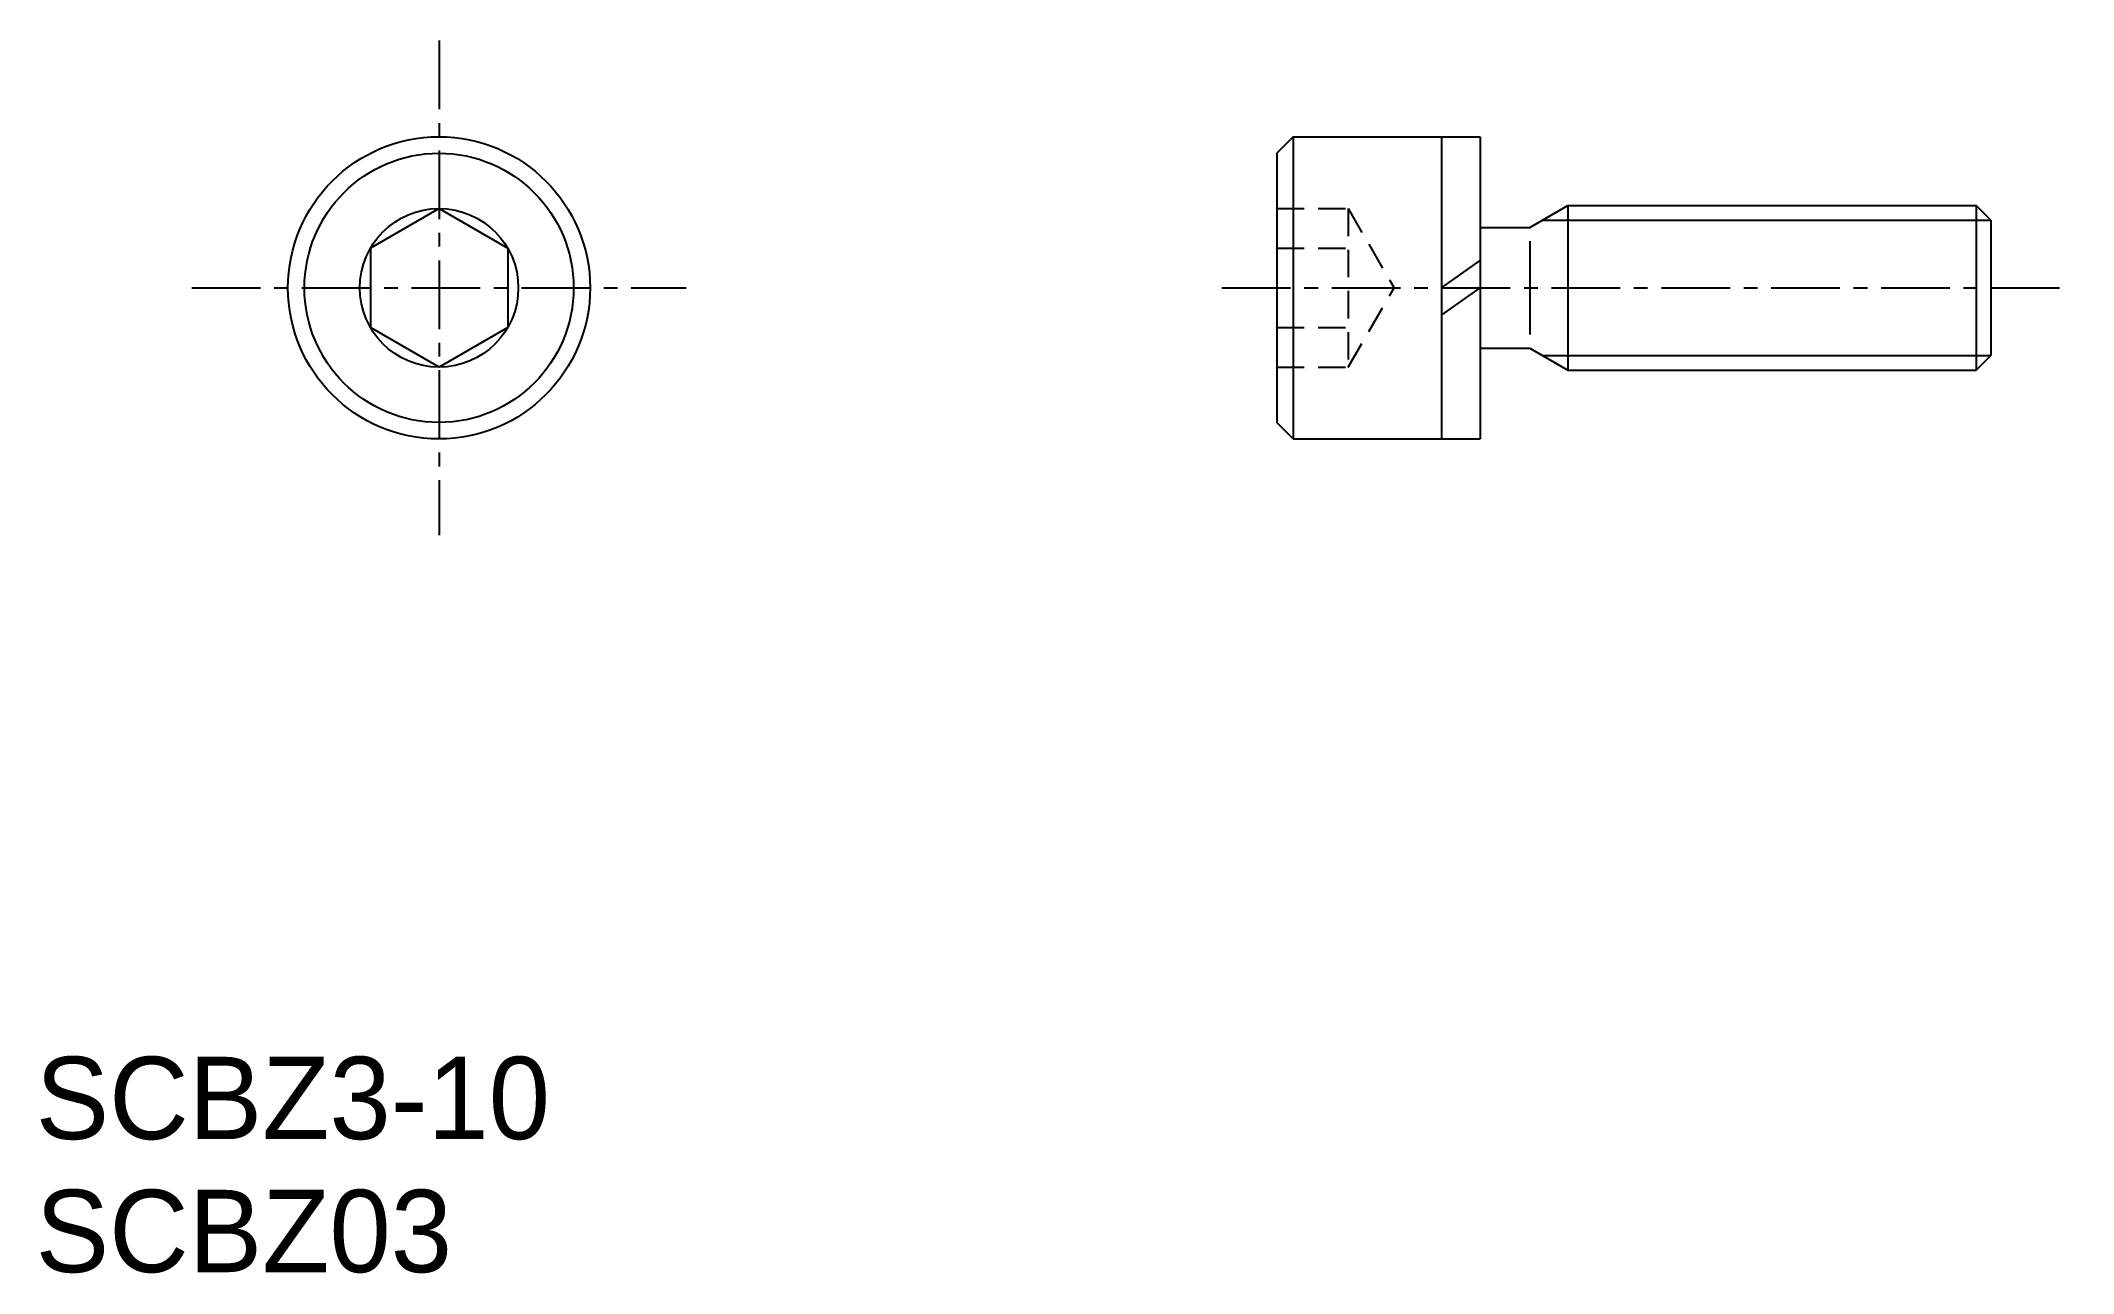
# Model space of a CAD drawing. Extents: x 9.7 to 46.7, y 4.4 to 26.9.
import ezdxf

# ---------------------------------------------------------------- set-up
doc = ezdxf.new("R2010")
doc.units = 0
doc.linetypes.add('CENTER', pattern=[2, 1.25, -0.25, 0.25, -0.25])
doc.linetypes.add('DASHED', pattern=[0.75, 0.5, -0.25])
doc.layers.get('0').update_dxf_attribs({"linetype": 'CONTINUOUS'})
doc.layers.add('CENTER', color=1, linetype='CENTER')

msp = doc.modelspace()

# ---------------------------------------------------------------- linework, layer by layer
at = {"color": 7, "linetype": 'CONTINUOUS'}
for p, q in [((32.465, 25.107), (32.165, 24.807)), ((32.165, 24.807), (32.165, 19.907)), ((32.465, 25.107), (35.165, 25.107)), ((32.465, 25.107), (32.465, 19.607)), ((35.165, 25.107), (35.165, 19.607)), ((35.165, 25.107), (35.865, 25.107)), ((35.865, 25.107), (35.865, 19.607)), ((16.914, 23.8), (15.664, 23.078)), ((16.914, 23.8), (18.164, 23.078)), ((36.772, 23.457), (37.465, 23.857)), ((37.465, 23.857), (37.465, 20.857)), ((37.465, 23.857), (37.465, 20.857)), ((37.465, 23.857), (44.894, 23.857)), ((44.894, 23.857), (44.894, 20.857)), ((45.165, 23.586), (44.894, 23.857)), ((35.865, 23.457), (36.772, 23.457)), ((45.165, 23.586), (45.165, 21.127)), ((15.664, 23.078), (15.664, 21.635)), ((18.164, 23.078), (18.164, 21.635)), ((36.772, 23.207), (36.772, 21.507)), ((35.165, 22.357), (35.865, 22.857)), ((35.165, 21.857), (35.865, 22.357)), ((16.914, 20.913), (15.664, 21.635)), ((18.164, 21.635), (16.914, 20.913)), ((35.865, 21.257), (36.772, 21.257)), ((36.772, 21.257), (37.465, 20.857)), ((44.894, 20.857), (45.165, 21.127)), ((37.465, 20.857), (44.894, 20.857)), ((32.465, 19.607), (32.165, 19.907)), ((32.465, 19.607), (35.165, 19.607)), ((35.165, 19.607), (35.865, 19.607))]:
    msp.add_line(p, q, dxfattribs=at)
at = {"color": 3, "linetype": 'DASHED'}
for p, q in [((32.165, 23.8), (33.465, 23.8)), ((33.465, 23.8), (34.298, 22.357)), ((33.465, 23.8), (33.465, 20.913)), ((32.165, 23.078), (33.465, 23.078)), ((33.465, 20.913), (34.298, 22.357)), ((32.165, 21.635), (33.465, 21.635)), ((32.165, 20.913), (33.465, 20.913))]:
    msp.add_line(p, q, dxfattribs=at)
at = {"color": 3, "linetype": 'CONTINUOUS'}
for p, q in [((36.996, 23.586), (45.165, 23.586)), ((36.996, 21.127), (45.165, 21.127))]:
    msp.add_line(p, q, dxfattribs=at)
at = {"color": 7, "linetype": 'CONTINUOUS'}
for radius in [2.75, 2.45, 1.443]:
    msp.add_circle((16.914, 22.357), radius, dxfattribs=at)
at = {"layer": 'CENTER', "color": 1, "linetype": 'CENTER'}
for p, q in [((16.914, 26.857), (16.914, 17.857)), ((12.414, 22.357), (21.414, 22.357)), ((31.165, 22.357), (46.665, 22.357))]:
    msp.add_line(p, q, dxfattribs=at)

# ---------------------------------------------------------------- texts
at = {"color": 7, "linetype": 'CONTINUOUS'}
for s, p in [('SCBZ3-10', (9.57, 6.86)), ('SCBZ03', (9.57, 4.438))]:
    msp.add_text(s, height=1.5, dxfattribs=at).set_placement(p)

doc.saveas('drawing.dxf')
